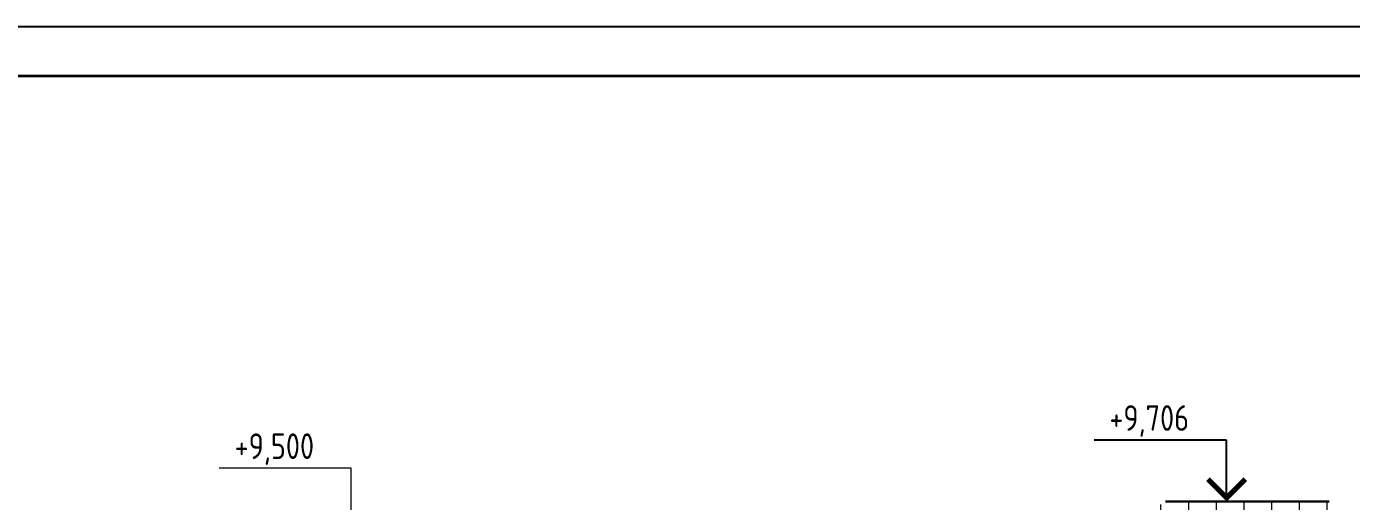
# Model space of a CAD drawing. Extents: x -12289450 to -10763036, y -7834513 to -6150123.
# Drawn here: x -11080094 to -11070380, y -7698014 to -7694536 of the extents above; entities that cross this region are included whole.
import ezdxf

# ---------------------------------------------------------------- set-up
doc = ezdxf.new("R2010")
doc.units = 0
doc.header["$LTSCALE"] = 25
for name, color, linetype in [('008-ШТРИХОВКА', 252, 'Continuous'), ('ArchiCAD', 7, 'Continuous'), ('Крыши', 7, 'Continuous'), ('Новое', 51, 'Continuous'), ('Примечания', 7, 'Continuous')]:
    doc.layers.add(name, color=color, linetype=linetype)
doc.layers.add('RAZMER', color=7, linetype='Continuous', lineweight=9)
doc.styles.add('GOST 2.304', font='cs_gost2304.shx')

msp = doc.modelspace()

# ---------------------------------------------------------------- hatches: boundary and pattern name
at = {"layer": '008-ШТРИХОВКА', "lineweight": 9, "ltscale": 3}
h = msp.add_hatch(dxfattribs=at)
h.set_pattern_fill('AR-B88', color=256)
h.set_pattern_definition([(0, (3435.96, -161115.81), (0, 203.2), []), (90, (3435.96, -161115.81), (-101.6, 203.2), [203.2, -203.2])])
h.paths.add_polyline_path([(-11070814.5, -7698014.4), (-11070728.7, -7698014.4), (-11070669, -7698014.4), (-11070540.2, -7698015.2), (-11068742.3, -7699053.6), (-11070670.5, -7700166.7), (-11072021.4, -7700946.7), (-11072842.4, -7701420.7), (-11074038.7, -7701420.7), (-11075689.5, -7701420.7), (-11077638.7, -7701420.7), (-11073050.7, -7698771.9), (-11071738.7, -7698014.4), (-11071561.4, -7698014.4), (-11071305.5, -7698014.4), (-11071138.7, -7698014.4), (-11070943.9, -7698014.4)])

# ---------------------------------------------------------------- linework, layer by layer
at = {"layer": 'ArchiCAD', "color": 7, "linetype": 'Continuous', "lineweight": 35}
msp.add_lwpolyline([(-11084139.2, -7694896.2), (-11055699.4, -7694896.2), (-11055699.4, -7715560.1), (-11084139.2, -7715560.1)], close=True, dxfattribs=at)
at = {"layer": 'RAZMER', "linetype": 'Continuous', "lineweight": 0, "ltscale": 75}
for p, q in [((-11077713.3, -7697770.7), (-11078680.8, -7697770.7)), ((-11077713.3, -7698220.7), (-11077713.3, -7697770.7))]:
    msp.add_line(p, q, dxfattribs=at)
at = {"layer": 'Крыши', "lineweight": 30, "ltscale": 3}
for points in [[(-11070542.4, -7698014.4), (-11071742.4, -7698014.4)], [(-11071742.4, -7698014.4), (-11070542.4, -7698014.4)], [(-11071742.4, -7698014.4), (-11070542.4, -7698014.4)]]:
    msp.add_lwpolyline(points, dxfattribs=at)
at = {"layer": 'Новое', "color": 7, "linetype": 'Continuous'}
msp.add_lwpolyline([(-11085579.2, -7694536.2), (-11055339.4, -7694536.2), (-11055339.4, -7715920.1), (-11085579.2, -7715920.1)], close=True, dxfattribs=at)
msp.add_lwpolyline([(-11085579.2, -7694536.2), (-11055339.4, -7694536.2), (-11055339.4, -7715920.1), (-11085579.2, -7715920.1)], close=True, dxfattribs=at)
at = {"layer": 'Примечания', "linetype": 'Continuous', "lineweight": 25, "ltscale": 75}
for p, q in [((-11071295.2, -7697564.4), (-11072267.4, -7697564.4)), ((-11071295.2, -7698014.4), (-11071295.2, -7697564.4)), ((-11070542.4, -7698014.4), (-11071407.7, -7698014.4))]:
    msp.add_line(p, q, dxfattribs=at)
at = {"layer": 'Примечания', "linetype": 'Continuous', "lineweight": 25, "ltscale": 75, "const_width": 37.5}
msp.add_lwpolyline([(-11071432, -7697851.1), (-11071295.2, -7697987.8), (-11071158.5, -7697851.1)], dxfattribs=at)

# ---------------------------------------------------------------- texts
at = {"layer": 'RAZMER', "linetype": 'Continuous', "lineweight": 0, "ltscale": 75, "style": 'GOST 2.304'}
msp.add_text('+9,500', height=187.5, dxfattribs=at).set_placement((-11078568.3, -7697703.2))
at = {"layer": 'Примечания', "linetype": 'Continuous', "lineweight": 25, "ltscale": 75, "style": 'GOST 2.304'}
msp.add_text('+9,706', height=187.5, dxfattribs=at).set_placement((-11072154.9, -7697496.9))

doc.saveas('drawing.dxf')
